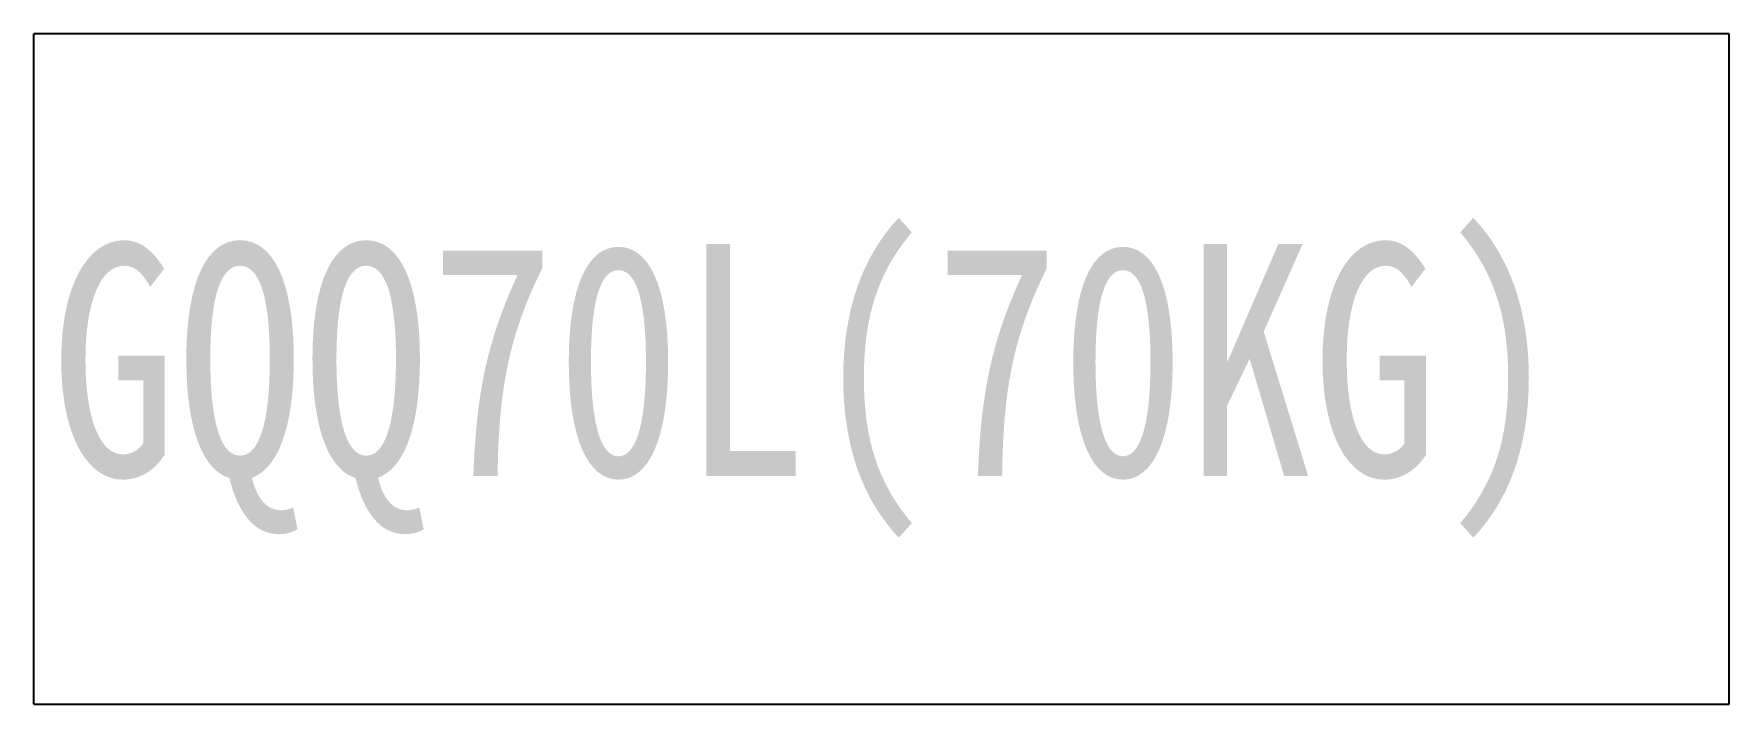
# Model space of a CAD drawing. Extents: x -717 to 717, y 0 to 567.
import ezdxf

# ---------------------------------------------------------------- set-up
doc = ezdxf.new("R2010")
doc.units = 0
doc.header["$LTSCALE"] = 1000
doc.header["$MEASUREMENT"] = 0
doc.layers.add('墙体层', color=7, linetype='CONTINUOUS')
doc.styles.add('-宋体', font='', dxfattribs={"width": 0.8})
doc.styles.get('-宋体').set_extended_font_data('SimSun')

msp = doc.modelspace()

# ---------------------------------------------------------------- linework, layer by layer
at = {"layer": '墙体层', "color": 3, "lineweight": -3}
for p, q in [((-717.4, 0), (-717.4, 567)), ((717.4, 567), (-717.4, 567)), ((717.4, 0), (717.4, 567)), ((-717.4, 0), (717.4, 0))]:
    msp.add_line(p, q, dxfattribs=at)

# ---------------------------------------------------------------- texts
at = {"layer": '墙体层', "color": 3, "lineweight": -3, "style": '-宋体', "width": 0.8}
msp.add_text('GQQ70L(70KG)', height=196.151, dxfattribs=at).set_placement((-703, 193.1))

doc.saveas('drawing.dxf')
